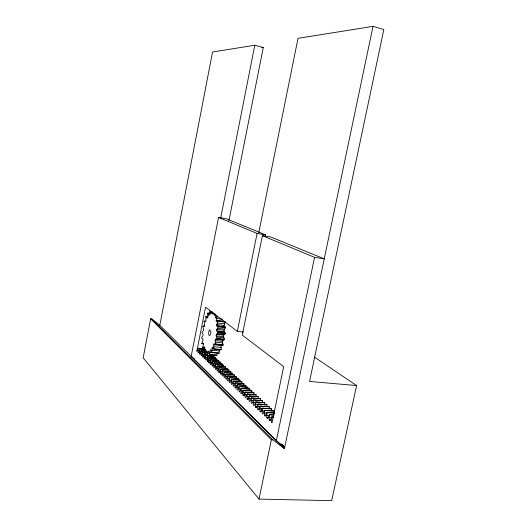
<?xml version="1.0" encoding="UTF-8"?>
<svg xmlns="http://www.w3.org/2000/svg" width="527" height="527" viewBox="0 0 527 527"><rect width="100%" height="100%" fill="white"/><g stroke="black" fill="none" stroke-linecap="round" stroke-linejoin="round"><path stroke-width="0.79" d="M213.738 344.744L221.044 345.488L221.156 349.842L213.837 349.111L213.738 344.744L214.186 343.584L214.897 344.25L215.668 344.427L215.806 343.993L215.128 340.574L215.477 339.21L216.281 339.289L217.196 338.393L216.149 335.831L216.366 334.355L218.066 332.379L216.722 330.844L216.801 329.375L218.356 326.878L217.631 325.956L216.808 325.996L216.742 324.625L218.053 320.851L216.413 321.615L216.202 320.456L217.269 316.516L217.17 316.167L215.556 318.018L215.227 317.142L215.662 315.014M271.728 410.895L271.504 408.768L262.242 408.115L260.674 411.949L259.943 411.258L260.213 406.212L258.434 409.828L257.716 409.143L257.986 404.137L256.227 407.727L255.516 407.055L255.793 402.081L254.047 405.658L253.349 404.993L253.625 400.059L251.899 403.616L251.208 402.957L251.484 398.063L249.785 401.6L249.1 400.955L249.376 396.093L247.69 399.618L247.018 398.972L247.295 394.143L245.622 397.654L244.956 397.022L245.239 392.226L243.586 395.718L242.927 395.092L243.21 390.329L241.57 393.801L240.925 393.188L241.208 388.458L239.587 391.917L238.948 391.304L239.225 386.607L237.624 390.052L236.992 389.446L237.275 384.782L235.688 388.208L235.062 387.615L235.345 382.984L233.777 386.39L233.158 385.804L233.441 381.205L231.887 384.598L231.274 384.018L231.564 379.447L230.022 382.819L229.416 382.253L229.706 377.714L228.178 381.074L227.585 380.507L227.868 375.995L226.353 379.341L225.767 378.781L226.057 374.302L224.555 377.635L223.975 377.082L224.265 372.629L222.783 375.942L222.21 375.402L222.493 370.975L221.024 374.275L220.457 373.735L220.747 369.341L219.291 372.629L218.731 372.095L219.021 367.727L217.579 371.001L217.025 370.474L217.315 366.133L215.886 369.387L215.339 368.867L215.629 364.559L214.206 367.8L213.666 367.286L213.955 363.004L212.552 366.225L212.019 365.718L212.309 361.463L210.919 364.671L210.392 364.17L210.681 359.941L209.298 363.136L208.778 362.642L209.074 358.432L207.704 361.614L207.19 361.127L207.48 356.95L206.123 360.112L205.616 359.631L205.754 355.336L204.562 358.63L204.054 358.149L204.199 353.88L203.014 357.161L202.52 356.687L202.658 352.444L201.485 355.712L200.998 355.244L201.143 351.028L199.977 354.276L199.489 353.815L199.634 349.618L198.481 352.853L198 352.398L198.152 348.228L196.841 351.298L205.556 307.208L237.328 331.371L243.487 332.05M262.242 408.115L262.196 413.405L262.94 414.103L264.528 410.25L264.488 415.579L265.239 416.29L266.846 412.41L266.807 417.779L267.564 418.504L269.422 414.821L269.159 420.019L269.929 420.75L271.807 417.048L271.543 422.285L272.031 422.746L283.691 366.634L242.275 335.132L262.406 235.668L270.997 237.071L324.23 258.862L314.579 257.36L262.406 235.668M274.066 413.043L273.842 410.895L264.528 410.25M269.416 408.781L269.205 406.666L259.989 406.007M264.883 405.263L264.686 402.556L255.575 401.884M267.136 406.692L266.932 404.598L257.769 403.932M260.483 400.599L260.285 398.55L251.28 397.865M262.67 402.602L262.472 400.54L253.415 399.861M256.194 396.456L256.003 394.644L247.091 393.952M258.329 398.412L258.131 396.581L249.172 395.896M212.309 311.793L212.276 313.894L212.776 314.066L213.165 312.781M252.011 392.628L251.827 390.843L243.013 390.145M254.08 395.336L253.902 392.734L245.035 392.035M247.934 388.893L247.762 387.134L239.034 386.429M249.963 390.751L249.785 388.979L241.01 388.274M243.961 385.257L243.797 383.524L235.161 382.806M245.938 387.062L245.766 385.316L237.084 384.605M240.081 381.706L239.923 380L231.379 379.275M242.012 383.472L241.847 381.752L233.257 381.028M236.287 378.999L236.149 376.561L227.69 375.83M238.184 379.96L238.026 378.267L229.522 377.543M230.8 373.202L230.655 371.555L222.322 370.817M232.611 374.862L232.466 373.202L224.094 372.47M234.443 376.541L234.298 374.868L225.879 374.137M227.236 369.941L227.097 368.314L218.85 367.576M229.008 371.561L228.87 369.928L220.576 369.183M223.758 366.752L223.626 365.152L215.464 364.407M225.49 368.333L225.352 366.726L217.144 365.982M220.365 363.643L220.233 362.062L212.15 361.311M222.051 365.191L221.92 363.597L213.797 362.853M215.411 359.104L215.293 357.563L207.322 356.805M217.045 360.6L216.92 359.045L208.916 358.288M218.692 362.115L218.567 360.547L210.523 359.789M212.183 356.858L212.223 355.475M213.797 357.629L213.679 356.094L205.754 355.336M205.425 352.102L203.837 351.95L205.26 349.309L205.675 349.902L205.372 354.164L207.124 354.467M216.366 334.355L223.679 335.146L225.358 333.69L224.785 332.201L224.028 331.648L224.1 330.179L225.681 327.201L217.631 325.956M205.523 354.309L206.755 350.877L207.243 351.107L207.348 355.191L208.461 351.206L209.002 351.054L209.515 354.671L210.069 352.471L219.028 353.314L219.377 349.493M210.069 352.471L210.286 350.244L210.826 349.717L211.92 352.359L212.085 348.044L212.598 347.174L213.837 349.111M214.041 313.446L213.883 314.909L214.318 315.449L215.036 313.848M203.837 351.95L204.404 347.524L204.094 346.621L202.572 348.307L202.487 347.952L203.501 344.164L203.317 343.005L201.795 343.65L203.027 340.047L202.974 338.716L202.223 338.723L201.564 337.807L203.007 335.449L203.086 334.032L201.867 332.557L203.435 330.666L203.646 329.256L202.796 326.378L204.292 326.009L204.614 324.698L204.14 321.075L205.701 321.253M215.477 339.21L223.613 340.053L224.443 339.658L223.461 336.608L223.679 335.146M209.515 354.671L216.781 355.369L217.335 353.182M356.601 385.553L309.553 381.456L383.827 29.525L373.011 26.35L284.415 448.629L159.819 325.271L151.723 318.94L150.656 318.822L143.173 357.82L259.02 499.095L331.687 500.65L356.601 385.553L314.441 357.095M211.459 311.826L211.05 313.947L210.517 314.151L209.825 310.871L209.252 315.074L208.725 315.64L207.855 312.985L210.22 313.262M159.819 325.271L212.552 51.995L254.798 45.243L263.283 47.489L228.916 220.721M281.813 444.268L284.725 447.14L276.313 440.704L191.156 356.371L218.553 217.434L226.188 218.725L265.562 234.844L265.233 236.452M220.708 217.934L254.798 45.243M237.328 331.371L257.084 233.454L218.553 217.434M258.75 232.782L298.018 38.333L373.011 26.35M259.02 499.095L271.365 439.762L150.656 318.822M276.313 440.704L314.579 257.36M215.668 344.427L223.007 345.178L222.44 341.338L222.789 339.981M214.568 355.89L215.108 354.658M224.937 326.773L224.1 326.812L224.028 325.449L225.345 321.687M208.211 316.786L205.859 316.516L205.932 320.64L205.51 321.773L204.14 321.075M207.855 312.985L207.513 317.359L207.019 318.242L205.859 316.516M261.682 47.726L263.283 47.489M271.365 439.762L272.92 439.847L284.415 448.629M269.409 417.463L271.767 417.615M266.807 417.779L268.368 417.885M269.159 420.019L270.733 420.118M269.192 414.604L273.902 414.92M269.422 414.821L274.132 415.138M267.057 415.243L269.402 415.401M264.488 415.579L266.043 415.678M271.563 416.824L273.935 416.976M271.807 417.048L273.388 417.153M262.446 410.902L263.994 411.007M259.943 411.258L261.478 411.363M266.846 412.41L274.646 412.944M267.07 412.621L274.099 413.102M264.732 413.056L267.064 413.214M262.466 408.32L271.734 408.972M260.186 408.774L262.492 408.932M257.716 409.143L259.244 409.248M264.752 410.461L274.073 411.1M257.986 404.137L267.149 404.795M255.76 404.604L258.046 404.769M260.213 406.212L269.429 406.87M257.96 406.673L260.252 406.837M255.516 407.055L257.038 407.16M251.451 400.546L253.092 400.665M255.793 402.081L264.903 402.753M253.592 402.562L255.865 402.727M251.484 398.063L260.503 398.741M249.343 398.557L250.971 398.675M247.018 398.972L248.639 399.097M253.625 400.059L262.69 400.731M247.295 394.143L256.214 394.835M245.2 394.657L246.814 394.776M242.927 395.092L244.535 395.21M249.376 396.093L258.342 396.772M247.255 396.594L248.882 396.719M241.162 390.85L243.56 391.041M245.239 392.226L254.106 392.918M243.171 392.74L244.772 392.865M240.925 393.188L242.525 393.307M237.229 387.147L238.81 387.273M235.062 387.615L236.636 387.74M241.208 388.458L249.982 389.157M239.186 388.985L240.773 389.117M243.21 390.329L252.031 391.027M233.395 383.531L234.956 383.663M237.275 384.782L245.957 385.494M235.299 385.329L237.657 385.52M239.225 386.607L247.96 387.319M229.653 380.007L231.972 380.204M233.441 381.205L242.038 381.923M231.511 381.759L233.066 381.891M235.345 382.984L243.988 383.696M226.004 376.568L227.532 376.7M229.706 377.714L238.211 378.439M227.816 378.281L229.357 378.406M231.564 379.447L240.114 380.171M222.44 373.215L223.955 373.347M220.457 373.735L221.966 373.867M226.057 374.302L234.475 375.033M224.212 374.881L225.734 375.013M227.868 375.995L236.333 376.726M218.962 369.934L220.464 370.073M222.493 370.975L230.833 371.713M220.688 371.568L222.203 371.7M218.731 372.095L220.233 372.227M224.265 372.629L232.644 373.366M217.315 366.133L225.523 366.878M215.563 366.739L217.203 366.884M219.021 367.727L227.269 368.472M217.256 368.327L218.751 368.459M220.747 369.341L229.041 370.086M213.955 363.004L222.091 363.749M208.778 362.642L210.385 362.787M212.249 363.61L213.87 363.762M215.629 364.559L223.797 365.31M213.896 365.165L215.523 365.31M207.414 359.058L209.008 359.203M210.681 359.941L218.731 360.692M209.008 360.56L210.609 360.705M212.309 361.463L220.398 362.214M207.19 361.127L208.784 361.272M210.616 362.075L212.229 362.227M205.905 355.475L213.837 356.239M204.278 356.107L205.859 356.259M207.48 356.95L215.451 357.708M205.84 357.569L207.427 357.721M209.074 358.432L217.084 359.19M199.713 351.799L201.268 351.957M202.658 352.444L205.8 352.747M202.809 352.583L205.952 352.892M208.053 353.334L209.66 353.492M201.215 353.222L202.783 353.373M204.199 353.88L205.774 354.032M204.351 354.025L206.966 354.322M209.706 354.552L216.966 355.257M202.743 354.658L204.311 354.809M207.348 355.191L214.752 355.903M198.152 348.228L204.344 348.848M198.297 348.367L204.489 348.979M212.091 350.211L219.384 350.929M210.286 350.244L211.9 350.402M199.634 349.618L204.305 350.08M199.786 349.757L204.456 350.218M204.568 350.837L206.156 350.995M198.224 350.396L199.773 350.554M201.143 351.028L204.265 351.331M201.288 351.166L204.417 351.469M211.92 352.359L219.212 353.07M203.712 351.687L206.097 351.917M213.962 346.694L221.274 347.431M212.085 348.044L213.705 348.202M203.33 347.695L204.911 347.853M214.002 348.755L221.327 349.487M202.572 348.307L204.937 348.545M215.806 343.993L223.145 344.744M214.897 344.25L223.007 345.178M201.795 343.65L203.369 343.808M215.128 340.574L222.44 341.338M215.556 342.161L222.881 342.919M217.196 338.393L224.542 339.171M217.098 338.887L224.443 339.658M216.281 339.289L223.613 340.053M216.149 335.831L223.461 336.608M216.749 336.937L224.08 337.721M216.722 330.844L224.028 331.648M217.46 331.404L224.785 332.201M218.066 332.379L225.404 333.176M218.02 332.893L225.358 333.69M217.216 333.835L224.542 334.625M217.625 328.301L224.937 329.111M216.801 329.375L224.1 330.179M216.742 324.625L224.028 325.449M216.808 325.996L220.859 326.45M222.48 326.628L224.1 326.812M218.362 326.384L225.681 327.201M218.356 326.878L225.681 327.695M203.541 325.969L205.108 326.141M218.099 321.286L225.398 322.122M217.486 323.077L224.779 323.907M206.485 317.149L208.053 317.333M216.814 318.545L222.466 319.204M216.202 320.456L223.461 321.286M218.053 320.851L224.535 321.595M217.256 320.989L218.876 321.18M221.3 321.457L223.725 321.733M210.339 312.274L211.92 312.458M257.084 233.454L265.562 234.844M191.156 356.371L194.404 358.894M281.266 443.978L283.605 446.283M151.723 318.94L272.92 439.847M209.377 330.047L209.338 330.113A3.03 1.067 -83.5 0 0 209.087 335.264L209.338 335.462A3.03 1.067 -83.5 0 0 210.451 334.276A3.03 1.067 -83.5 0 0 210.872 331.279L209.377 330.047"/></g></svg>
